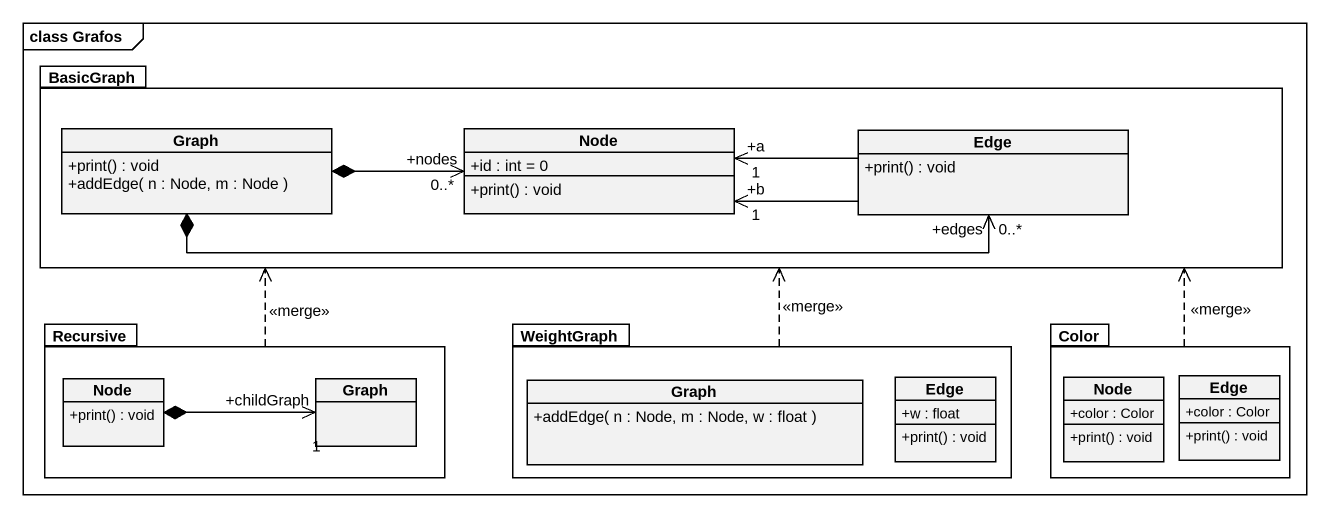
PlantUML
@startuml
mainframe class Grafos
hide circle
hide empty members
skinparam classAttributeIconSize 0
package BasicGraph #FFFFFF {
  class Graph {
    +print() : void
    +addEdge( n : Node, m : Node )
  }
  class "Node" as Node_ {
    +id : int = 0
    +print() : void
  }
  class Edge {
    +print() : void
  }
}
package Recursive #FFFFFF {
  class "Node" as Node__2 {
    +print() : void
  }
  class "Graph" as Graph_2
}
package WeightGraph #FFFFFF {
  class "Graph" as Graph_3 {
    +addEdge( n : Node, m : Node, w : float )
  }
  class "Edge" as Edge_2 {
    +w : float
    +print() : void
  }
}
package Color #FFFFFF {
  class "Node" as Node__3 {
    +color : Color
    +print() : void
  }
  class "Edge" as Edge_3 {
    +color : Color
    +print() : void
  }
}
Graph *-right-> "+nodes\n0..*" Node_
Graph *-right-> "+edges\n0..*" Edge
Edge -left-> "+b\n1" Node_
Edge -left-> "+a\n1" Node_
Recursive .right.> BasicGraph : <<merge>>
WeightGraph .up.> BasicGraph : <<merge>>
Color .left.> BasicGraph : <<merge>>
Node__2 *-right-> "+childGraph\n1" Graph_2
@enduml
